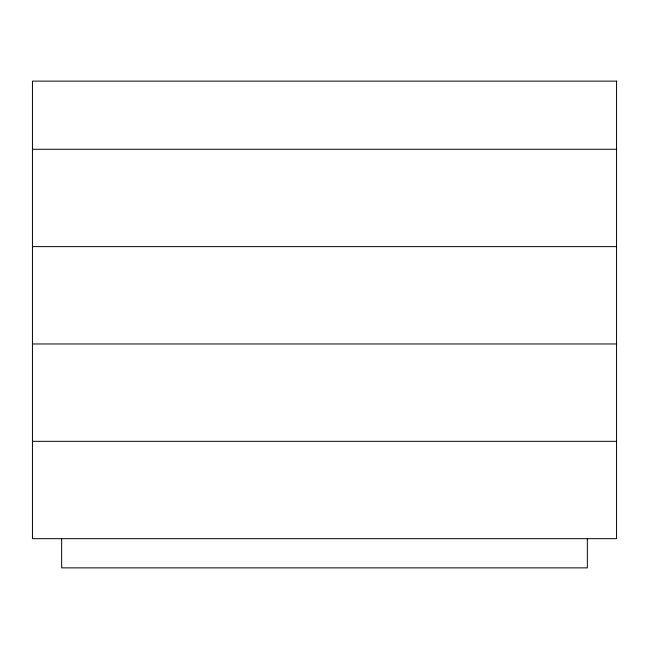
<?xml version="1.0" encoding="UTF-8"?>
<svg xmlns="http://www.w3.org/2000/svg" width="649" height="649" viewBox="0 0 649 649"><rect width="100%" height="100%" fill="white"/><g stroke="black" fill="none" stroke-linecap="round" stroke-linejoin="round"><path stroke-width="0.97" d="M32.45 149.27L616.55 149.27M32.45 246.62L616.55 246.62M32.45 343.97L616.55 343.97M32.45 441.32L616.55 441.32M587.345 538.67L587.345 567.875L61.655 567.875L61.655 538.67M616.55 81.125L32.45 81.125L32.45 538.67L616.55 538.67L616.55 81.125"/></g></svg>
